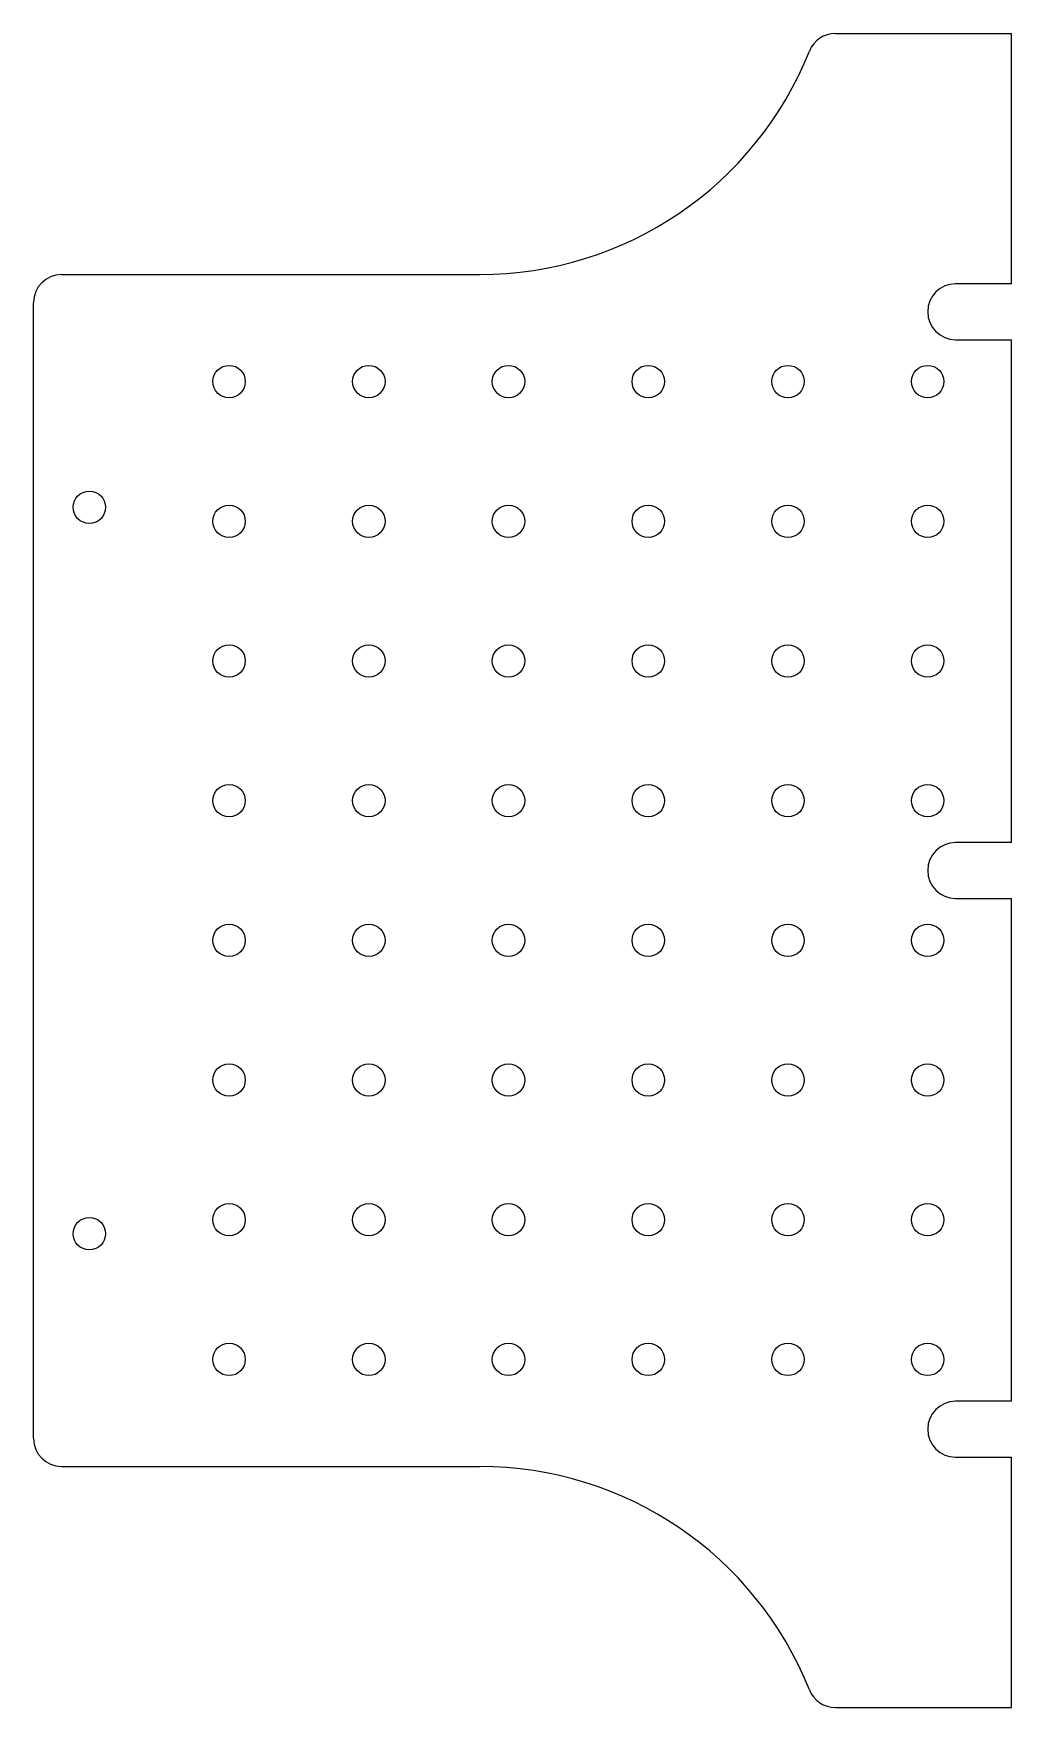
# Model space of a CAD drawing. Extents: x -270 to -95, y -150 to 150.
import ezdxf

# ---------------------------------------------------------------- set-up
doc = ezdxf.new("R2010")
doc.units = 0
doc.layers.add('VISIBLE', color=7, linetype='CONTINUOUS')

msp = doc.modelspace()

# ---------------------------------------------------------------- linework, layer by layer
at = {"layer": 'VISIBLE'}
for p, q in [((-126.51, 149.8), (-95, 149.8)), ((-95, 105), (-95, 149.8)), ((-265, 106.65), (-190.15, 106.65)), ((-95, 105), (-105, 105)), ((-270, -101.65), (-270, 101.65)), ((-105, 95), (-95, 95)), ((-95, 5), (-95, 95)), ((-95, 5), (-105, 5)), ((-105, -5), (-95, -5)), ((-95, -95), (-95, -5)), ((-95, -95), (-105, -95)), ((-265, -106.65), (-190.15, -106.65)), ((-105, -105), (-95, -105)), ((-95, -149.8), (-95, -105)), ((-126.51, -149.8), (-95, -149.8))]:
    msp.add_line(p, q, dxfattribs=at)
for centre in [(-235, 87.5), (-210, 87.5), (-185, 87.5), (-160, 87.5), (-135, 87.5), (-110, 87.5), (-260, 65), (-235, 62.5), (-210, 62.5), (-185, 62.5), (-160, 62.5), (-135, 62.5), (-110, 62.5), (-235, 37.5), (-210, 37.5), (-185, 37.5), (-160, 37.5), (-135, 37.5), (-110, 37.5), (-235, 12.5), (-210, 12.5), (-185, 12.5), (-160, 12.5), (-135, 12.5), (-110, 12.5), (-235, -12.5), (-210, -12.5), (-185, -12.5), (-160, -12.5), (-135, -12.5), (-110, -12.5), (-235, -37.5), (-210, -37.5), (-185, -37.5), (-160, -37.5), (-135, -37.5), (-110, -37.5), (-235, -62.5), (-210, -62.5), (-185, -62.5), (-160, -62.5), (-135, -62.5), (-110, -62.5), (-260, -65), (-235, -87.5), (-210, -87.5), (-185, -87.5), (-160, -87.5), (-135, -87.5), (-110, -87.5)]:
    msp.add_circle(centre, 2.9, dxfattribs=at)
for centre, radius, start, end in [((-126.51, 144.8), 5, 90, 158.2776), ((-190.15, 170.15), 63.5, 270, 338.2776), ((-265, 101.65), 5, 90, 180), ((-105, 100), 5, 90, 270), ((-105, 0), 5, 90, 270), ((-105, -100), 5, 90, 270), ((-265, -101.65), 5, 180, 270), ((-190.15, -170.15), 63.5, 21.7224, 90), ((-126.51, -144.8), 5, 201.7224, 270)]:
    msp.add_arc(centre, radius, start, end, dxfattribs=at)

doc.saveas('drawing.dxf')
